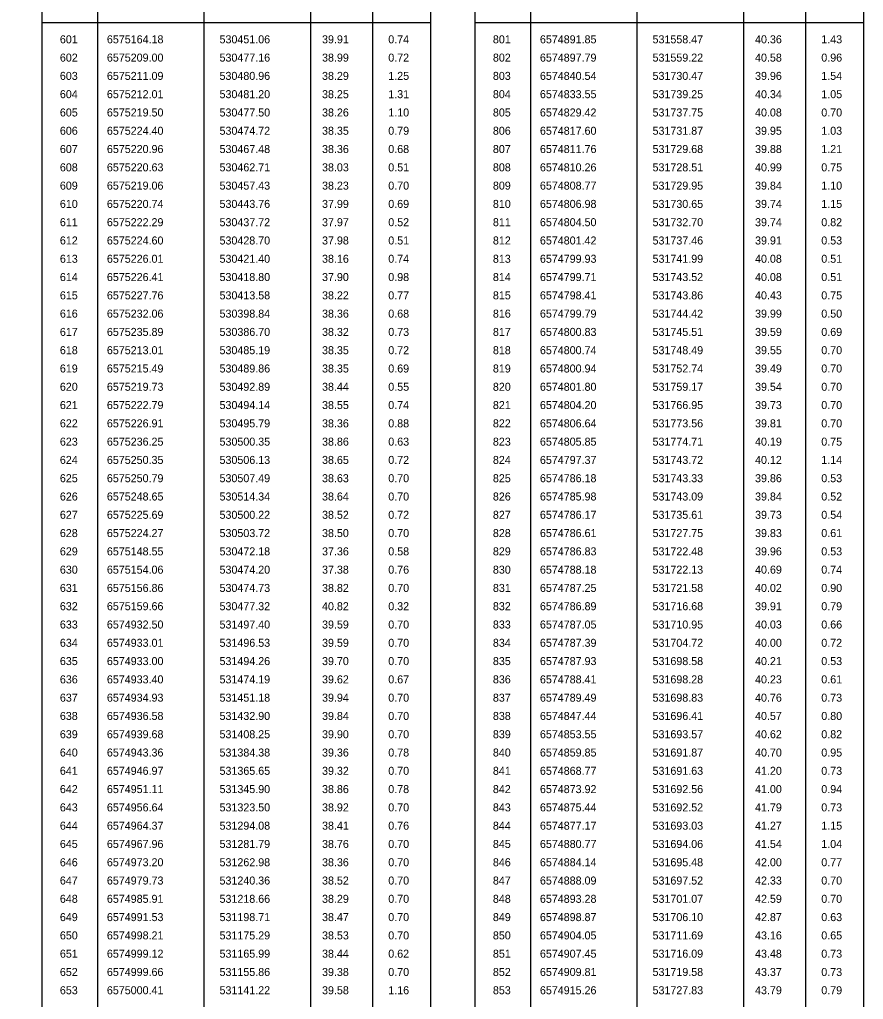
# Model space of a CAD drawing. Extents: x 528816 to 533196, y 6574767 to 6575847.
# Drawn here: x 530548.1 to 530621.9, y 6575587.3 to 6575673 of the extents above; entities that cross this region are included whole.
import ezdxf

# ---------------------------------------------------------------- set-up
doc = ezdxf.new("R2010")
doc.units = 0
doc.layers.add('ABIJOONIS', color=7, linetype='Continuous')
doc.layers.add('TEE', color=7, linetype='Continuous')

msp = doc.modelspace()

# ---------------------------------------------------------------- linework, layer by layer
at = {"layer": 'ABIJOONIS'}
for p, q in [((530550.044, 6575674.457), (530550.044, 6575351.834)), ((530554.904, 6575674.457), (530554.904, 6575351.834)), ((530564.219, 6575674.457), (530564.219, 6575351.834)), ((530573.534, 6575674.457), (530573.534, 6575351.834)), ((530578.956, 6575674.457), (530578.956, 6575351.834)), ((530584.028, 6575674.457), (530584.028, 6575351.834)), ((530587.918, 6575674.457), (530587.918, 6575351.834)), ((530592.778, 6575674.457), (530592.778, 6575351.834)), ((530602.093, 6575674.457), (530602.093, 6575351.834)), ((530611.408, 6575674.457), (530611.408, 6575351.834)), ((530616.83, 6575674.457), (530616.83, 6575351.834)), ((530621.903, 6575674.457), (530621.903, 6575351.834)), ((530550.044, 6575672.754), (530584.028, 6575672.754)), ((530587.918, 6575672.754), (530621.903, 6575672.754))]:
    msp.add_line(p, q, dxfattribs=at)
at = {"layer": 'TEE'}
msp.add_arc((530328.708, 6575554.734), 291.999, 251.18106, 251.18106, dxfattribs=at)

# ---------------------------------------------------------------- texts
at = {"layer": 'ABIJOONIS'}
for s, p in [('601', (530551.622, 6575670.938)), ('6575164.18', (530555.734, 6575670.938)), ('530451.06', (530565.586, 6575670.938)), ('39.91', (530574.552, 6575670.938)), ('0.74', (530580.346, 6575670.938)), ('801', (530589.497, 6575670.938)), ('6574891.85', (530593.609, 6575670.938)), ('531558.47', (530603.46, 6575670.938)), ('40.36', (530612.426, 6575670.938)), ('1.43', (530618.22, 6575670.938)), ('602', (530551.622, 6575669.338)), ('6575209.00', (530555.734, 6575669.338)), ('530477.16', (530565.586, 6575669.338)), ('38.99', (530574.552, 6575669.338)), ('0.72', (530580.346, 6575669.338)), ('802', (530589.497, 6575669.338)), ('6574897.79', (530593.609, 6575669.338)), ('531559.22', (530603.46, 6575669.338)), ('40.58', (530612.426, 6575669.338)), ('0.96', (530618.22, 6575669.338)), ('603', (530551.622, 6575667.738)), ('6575211.09', (530555.734, 6575667.738)), ('530480.96', (530565.586, 6575667.738)), ('38.29', (530574.552, 6575667.738)), ('1.25', (530580.346, 6575667.738)), ('803', (530589.497, 6575667.738)), ('6574840.54', (530593.609, 6575667.738)), ('531730.47', (530603.46, 6575667.738)), ('39.96', (530612.426, 6575667.738)), ('1.54', (530618.22, 6575667.738)), ('604', (530551.622, 6575666.138)), ('6575212.01', (530555.734, 6575666.138)), ('530481.20', (530565.586, 6575666.138)), ('38.25', (530574.552, 6575666.138)), ('1.31', (530580.346, 6575666.138)), ('804', (530589.497, 6575666.138)), ('6574833.55', (530593.609, 6575666.138)), ('531739.25', (530603.46, 6575666.138)), ('40.34', (530612.426, 6575666.138)), ('1.05', (530618.22, 6575666.138)), ('605', (530551.622, 6575664.538)), ('6575219.50', (530555.734, 6575664.538)), ('530477.50', (530565.586, 6575664.538)), ('38.26', (530574.552, 6575664.538)), ('1.10', (530580.346, 6575664.538)), ('805', (530589.497, 6575664.538)), ('6574829.42', (530593.609, 6575664.538)), ('531737.75', (530603.46, 6575664.538)), ('40.08', (530612.426, 6575664.538)), ('0.70', (530618.22, 6575664.538)), ('606', (530551.622, 6575662.938)), ('6575224.40', (530555.734, 6575662.938)), ('530474.72', (530565.586, 6575662.938)), ('38.35', (530574.552, 6575662.938)), ('0.79', (530580.346, 6575662.938)), ('806', (530589.497, 6575662.938)), ('6574817.60', (530593.609, 6575662.938)), ('531731.87', (530603.46, 6575662.938)), ('39.95', (530612.426, 6575662.938)), ('1.03', (530618.22, 6575662.938)), ('607', (530551.622, 6575661.338)), ('6575220.96', (530555.734, 6575661.338)), ('530467.48', (530565.586, 6575661.338)), ('38.36', (530574.552, 6575661.338)), ('0.68', (530580.346, 6575661.338)), ('807', (530589.497, 6575661.338)), ('6574811.76', (530593.609, 6575661.338)), ('531729.68', (530603.46, 6575661.338)), ('39.88', (530612.426, 6575661.338)), ('1.21', (530618.22, 6575661.338)), ('608', (530551.622, 6575659.738)), ('6575220.63', (530555.734, 6575659.738)), ('530462.71', (530565.586, 6575659.738)), ('38.03', (530574.552, 6575659.738)), ('0.51', (530580.346, 6575659.738)), ('808', (530589.497, 6575659.738)), ('6574810.26', (530593.609, 6575659.738)), ('531728.51', (530603.46, 6575659.738)), ('40.99', (530612.426, 6575659.738)), ('0.75', (530618.22, 6575659.738)), ('609', (530551.622, 6575658.138)), ('6575219.06', (530555.734, 6575658.138)), ('530457.43', (530565.586, 6575658.138)), ('38.23', (530574.552, 6575658.138)), ('0.70', (530580.346, 6575658.138)), ('809', (530589.497, 6575658.138)), ('6574808.77', (530593.609, 6575658.138)), ('531729.95', (530603.46, 6575658.138)), ('39.84', (530612.426, 6575658.138)), ('1.10', (530618.22, 6575658.138)), ('610', (530551.622, 6575656.538)), ('6575220.74', (530555.734, 6575656.538)), ('530443.76', (530565.586, 6575656.538)), ('37.99', (530574.552, 6575656.538)), ('0.69', (530580.346, 6575656.538)), ('810', (530589.497, 6575656.538)), ('6574806.98', (530593.609, 6575656.538)), ('531730.65', (530603.46, 6575656.538)), ('39.74', (530612.426, 6575656.538)), ('1.15', (530618.22, 6575656.538)), ('611', (530551.622, 6575654.938)), ('6575222.29', (530555.734, 6575654.938)), ('530437.72', (530565.586, 6575654.938)), ('37.97', (530574.552, 6575654.938)), ('0.52', (530580.346, 6575654.938)), ('811', (530589.497, 6575654.938)), ('6574804.50', (530593.609, 6575654.938)), ('531732.70', (530603.46, 6575654.938)), ('39.74', (530612.426, 6575654.938)), ('0.82', (530618.22, 6575654.938)), ('612', (530551.622, 6575653.338)), ('6575224.60', (530555.734, 6575653.338)), ('530428.70', (530565.586, 6575653.338)), ('37.98', (530574.552, 6575653.338)), ('0.51', (530580.346, 6575653.338)), ('812', (530589.497, 6575653.338)), ('6574801.42', (530593.609, 6575653.338)), ('531737.46', (530603.46, 6575653.338)), ('39.91', (530612.426, 6575653.338)), ('0.53', (530618.22, 6575653.338)), ('613', (530551.622, 6575651.738)), ('6575226.01', (530555.734, 6575651.738)), ('530421.40', (530565.586, 6575651.738)), ('38.16', (530574.552, 6575651.738)), ('0.74', (530580.346, 6575651.738)), ('813', (530589.497, 6575651.738)), ('6574799.93', (530593.609, 6575651.738)), ('531741.99', (530603.46, 6575651.738)), ('40.08', (530612.426, 6575651.738)), ('0.51', (530618.22, 6575651.738)), ('614', (530551.622, 6575650.138)), ('6575226.41', (530555.734, 6575650.138)), ('530418.80', (530565.586, 6575650.138)), ('37.90', (530574.552, 6575650.138)), ('0.98', (530580.346, 6575650.138)), ('814', (530589.497, 6575650.138)), ('6574799.71', (530593.609, 6575650.138)), ('531743.52', (530603.46, 6575650.138)), ('40.08', (530612.426, 6575650.138)), ('0.51', (530618.22, 6575650.138)), ('615', (530551.622, 6575648.538)), ('6575227.76', (530555.734, 6575648.538)), ('530413.58', (530565.586, 6575648.538)), ('38.22', (530574.552, 6575648.538)), ('0.77', (530580.346, 6575648.538)), ('815', (530589.497, 6575648.538)), ('6574798.41', (530593.609, 6575648.538)), ('531743.86', (530603.46, 6575648.538)), ('40.43', (530612.426, 6575648.538)), ('0.75', (530618.22, 6575648.538)), ('616', (530551.622, 6575646.938)), ('6575232.06', (530555.734, 6575646.938)), ('530398.84', (530565.586, 6575646.938)), ('38.36', (530574.552, 6575646.938)), ('0.68', (530580.346, 6575646.938)), ('816', (530589.497, 6575646.938)), ('6574799.79', (530593.609, 6575646.938)), ('531744.42', (530603.46, 6575646.938)), ('39.99', (530612.426, 6575646.938)), ('0.50', (530618.22, 6575646.938)), ('617', (530551.622, 6575645.338)), ('6575235.89', (530555.734, 6575645.338)), ('530386.70', (530565.586, 6575645.338)), ('38.32', (530574.552, 6575645.338)), ('0.73', (530580.346, 6575645.338)), ('817', (530589.497, 6575645.338)), ('6574800.83', (530593.609, 6575645.338)), ('531745.51', (530603.46, 6575645.338)), ('39.59', (530612.426, 6575645.338)), ('0.69', (530618.22, 6575645.338)), ('618', (530551.622, 6575643.738)), ('6575213.01', (530555.734, 6575643.738)), ('530485.19', (530565.586, 6575643.738)), ('38.35', (530574.552, 6575643.738)), ('0.72', (530580.346, 6575643.738)), ('818', (530589.497, 6575643.738)), ('6574800.74', (530593.609, 6575643.738)), ('531748.49', (530603.46, 6575643.738)), ('39.55', (530612.426, 6575643.738)), ('0.70', (530618.22, 6575643.738)), ('619', (530551.622, 6575642.138)), ('6575215.49', (530555.734, 6575642.138)), ('530489.86', (530565.586, 6575642.138)), ('38.35', (530574.552, 6575642.138)), ('0.69', (530580.346, 6575642.138)), ('819', (530589.497, 6575642.138)), ('6574800.94', (530593.609, 6575642.138)), ('531752.74', (530603.46, 6575642.138)), ('39.49', (530612.426, 6575642.138)), ('0.70', (530618.22, 6575642.138)), ('620', (530551.622, 6575640.538)), ('6575219.73', (530555.734, 6575640.538)), ('530492.89', (530565.586, 6575640.538)), ('38.44', (530574.552, 6575640.538)), ('0.55', (530580.346, 6575640.538)), ('820', (530589.497, 6575640.538)), ('6574801.80', (530593.609, 6575640.538)), ('531759.17', (530603.46, 6575640.538)), ('39.54', (530612.426, 6575640.538)), ('0.70', (530618.22, 6575640.538)), ('621', (530551.622, 6575638.938)), ('6575222.79', (530555.734, 6575638.938)), ('530494.14', (530565.586, 6575638.938)), ('38.55', (530574.552, 6575638.938)), ('0.74', (530580.346, 6575638.938)), ('821', (530589.497, 6575638.938)), ('6574804.20', (530593.609, 6575638.938)), ('531766.95', (530603.46, 6575638.938)), ('39.73', (530612.426, 6575638.938)), ('0.70', (530618.22, 6575638.938)), ('622', (530551.622, 6575637.338)), ('6575226.91', (530555.734, 6575637.338)), ('530495.79', (530565.586, 6575637.338)), ('38.36', (530574.552, 6575637.338)), ('0.88', (530580.346, 6575637.338)), ('822', (530589.497, 6575637.338)), ('6574806.64', (530593.609, 6575637.338)), ('531773.56', (530603.46, 6575637.338)), ('39.81', (530612.426, 6575637.338)), ('0.70', (530618.22, 6575637.338)), ('623', (530551.622, 6575635.738)), ('6575236.25', (530555.734, 6575635.738)), ('530500.35', (530565.586, 6575635.738)), ('38.86', (530574.552, 6575635.738)), ('0.63', (530580.346, 6575635.738)), ('823', (530589.497, 6575635.738)), ('6574805.85', (530593.609, 6575635.738)), ('531774.71', (530603.46, 6575635.738)), ('40.19', (530612.426, 6575635.738)), ('0.75', (530618.22, 6575635.738)), ('624', (530551.622, 6575634.138)), ('6575250.35', (530555.734, 6575634.138)), ('530506.13', (530565.586, 6575634.138)), ('38.65', (530574.552, 6575634.138)), ('0.72', (530580.346, 6575634.138)), ('824', (530589.497, 6575634.138)), ('6574797.37', (530593.609, 6575634.138)), ('531743.72', (530603.46, 6575634.138)), ('40.12', (530612.426, 6575634.138)), ('1.14', (530618.22, 6575634.138)), ('625', (530551.622, 6575632.538)), ('6575250.79', (530555.734, 6575632.538)), ('530507.49', (530565.586, 6575632.538)), ('38.63', (530574.552, 6575632.538)), ('0.70', (530580.346, 6575632.538)), ('825', (530589.497, 6575632.538)), ('6574786.18', (530593.609, 6575632.538)), ('531743.33', (530603.46, 6575632.538)), ('39.86', (530612.426, 6575632.538)), ('0.53', (530618.22, 6575632.538)), ('626', (530551.622, 6575630.938)), ('6575248.65', (530555.734, 6575630.938)), ('530514.34', (530565.586, 6575630.938)), ('38.64', (530574.552, 6575630.938)), ('0.70', (530580.346, 6575630.938)), ('826', (530589.497, 6575630.938)), ('6574785.98', (530593.609, 6575630.938)), ('531743.09', (530603.46, 6575630.938)), ('39.84', (530612.426, 6575630.938)), ('0.52', (530618.22, 6575630.938)), ('627', (530551.622, 6575629.338)), ('6575225.69', (530555.734, 6575629.338)), ('530500.22', (530565.586, 6575629.338)), ('38.52', (530574.552, 6575629.338)), ('0.72', (530580.346, 6575629.338)), ('827', (530589.497, 6575629.338)), ('6574786.17', (530593.609, 6575629.338)), ('531735.61', (530603.46, 6575629.338)), ('39.73', (530612.426, 6575629.338)), ('0.54', (530618.22, 6575629.338)), ('628', (530551.622, 6575627.738)), ('6575224.27', (530555.734, 6575627.738)), ('530503.72', (530565.586, 6575627.738)), ('38.50', (530574.552, 6575627.738)), ('0.70', (530580.346, 6575627.738)), ('828', (530589.497, 6575627.738)), ('6574786.61', (530593.609, 6575627.738)), ('531727.75', (530603.46, 6575627.738)), ('39.83', (530612.426, 6575627.738)), ('0.61', (530618.22, 6575627.738)), ('629', (530551.622, 6575626.138)), ('6575148.55', (530555.734, 6575626.138)), ('530472.18', (530565.586, 6575626.138)), ('37.36', (530574.552, 6575626.138)), ('0.58', (530580.346, 6575626.138)), ('829', (530589.497, 6575626.138)), ('6574786.83', (530593.609, 6575626.138)), ('531722.48', (530603.46, 6575626.138)), ('39.96', (530612.426, 6575626.138)), ('0.53', (530618.22, 6575626.138)), ('630', (530551.622, 6575624.538)), ('6575154.06', (530555.734, 6575624.538)), ('530474.20', (530565.586, 6575624.538)), ('37.38', (530574.552, 6575624.538)), ('0.76', (530580.346, 6575624.538)), ('830', (530589.497, 6575624.538)), ('6574788.18', (530593.609, 6575624.538)), ('531722.13', (530603.46, 6575624.538)), ('40.69', (530612.426, 6575624.538)), ('0.74', (530618.22, 6575624.538)), ('631', (530551.622, 6575622.938)), ('6575156.86', (530555.734, 6575622.938)), ('530474.73', (530565.586, 6575622.938)), ('38.82', (530574.552, 6575622.938)), ('0.70', (530580.346, 6575622.938)), ('831', (530589.497, 6575622.938)), ('6574787.25', (530593.609, 6575622.938)), ('531721.58', (530603.46, 6575622.938)), ('40.02', (530612.426, 6575622.938)), ('0.90', (530618.22, 6575622.938)), ('632', (530551.622, 6575621.338)), ('6575159.66', (530555.734, 6575621.338)), ('530477.32', (530565.586, 6575621.338)), ('40.82', (530574.552, 6575621.338)), ('0.32', (530580.346, 6575621.338)), ('832', (530589.497, 6575621.338)), ('6574786.89', (530593.609, 6575621.338)), ('531716.68', (530603.46, 6575621.338)), ('39.91', (530612.426, 6575621.338)), ('0.79', (530618.22, 6575621.338)), ('633', (530551.622, 6575619.738)), ('6574932.50', (530555.734, 6575619.738)), ('531497.40', (530565.586, 6575619.738)), ('39.59', (530574.552, 6575619.738)), ('0.70', (530580.346, 6575619.738)), ('833', (530589.497, 6575619.738)), ('6574787.05', (530593.609, 6575619.738)), ('531710.95', (530603.46, 6575619.738)), ('40.03', (530612.426, 6575619.738)), ('0.66', (530618.22, 6575619.738)), ('634', (530551.622, 6575618.138)), ('6574933.01', (530555.734, 6575618.138)), ('531496.53', (530565.586, 6575618.138)), ('39.59', (530574.552, 6575618.138)), ('0.70', (530580.346, 6575618.138)), ('834', (530589.497, 6575618.138)), ('6574787.39', (530593.609, 6575618.138)), ('531704.72', (530603.46, 6575618.138)), ('40.00', (530612.426, 6575618.138)), ('0.72', (530618.22, 6575618.138)), ('635', (530551.622, 6575616.538)), ('6574933.00', (530555.734, 6575616.538)), ('531494.26', (530565.586, 6575616.538)), ('39.70', (530574.552, 6575616.538)), ('0.70', (530580.346, 6575616.538)), ('835', (530589.497, 6575616.538)), ('6574787.93', (530593.609, 6575616.538)), ('531698.58', (530603.46, 6575616.538)), ('40.21', (530612.426, 6575616.538)), ('0.53', (530618.22, 6575616.538)), ('636', (530551.622, 6575614.938)), ('6574933.40', (530555.734, 6575614.938)), ('531474.19', (530565.586, 6575614.938)), ('39.62', (530574.552, 6575614.938)), ('0.67', (530580.346, 6575614.938)), ('836', (530589.497, 6575614.938)), ('6574788.41', (530593.609, 6575614.938)), ('531698.28', (530603.46, 6575614.938)), ('40.23', (530612.426, 6575614.938)), ('0.61', (530618.22, 6575614.938)), ('637', (530551.622, 6575613.338)), ('6574934.93', (530555.734, 6575613.338)), ('531451.18', (530565.586, 6575613.338)), ('39.94', (530574.552, 6575613.338)), ('0.70', (530580.346, 6575613.338)), ('837', (530589.497, 6575613.338)), ('6574789.49', (530593.609, 6575613.338)), ('531698.83', (530603.46, 6575613.338)), ('40.76', (530612.426, 6575613.338)), ('0.73', (530618.22, 6575613.338)), ('638', (530551.622, 6575611.738)), ('6574936.58', (530555.734, 6575611.738)), ('531432.90', (530565.586, 6575611.738)), ('39.84', (530574.552, 6575611.738)), ('0.70', (530580.346, 6575611.738)), ('838', (530589.497, 6575611.738)), ('6574847.44', (530593.609, 6575611.738)), ('531696.41', (530603.46, 6575611.738)), ('40.57', (530612.426, 6575611.738)), ('0.80', (530618.22, 6575611.738)), ('639', (530551.622, 6575610.138)), ('6574939.68', (530555.734, 6575610.138)), ('531408.25', (530565.586, 6575610.138)), ('39.90', (530574.552, 6575610.138)), ('0.70', (530580.346, 6575610.138)), ('839', (530589.497, 6575610.138)), ('6574853.55', (530593.609, 6575610.138)), ('531693.57', (530603.46, 6575610.138)), ('40.62', (530612.426, 6575610.138)), ('0.82', (530618.22, 6575610.138)), ('640', (530551.622, 6575608.538)), ('6574943.36', (530555.734, 6575608.538)), ('531384.38', (530565.586, 6575608.538)), ('39.36', (530574.552, 6575608.538)), ('0.78', (530580.346, 6575608.538)), ('840', (530589.497, 6575608.538)), ('6574859.85', (530593.609, 6575608.538)), ('531691.87', (530603.46, 6575608.538)), ('40.70', (530612.426, 6575608.538)), ('0.95', (530618.22, 6575608.538)), ('641', (530551.622, 6575606.938)), ('6574946.97', (530555.734, 6575606.938)), ('531365.65', (530565.586, 6575606.938)), ('39.32', (530574.552, 6575606.938)), ('0.70', (530580.346, 6575606.938)), ('841', (530589.497, 6575606.938)), ('6574868.77', (530593.609, 6575606.938)), ('531691.63', (530603.46, 6575606.938)), ('41.20', (530612.426, 6575606.938)), ('0.73', (530618.22, 6575606.938)), ('642', (530551.622, 6575605.338)), ('6574951.11', (530555.734, 6575605.338)), ('531345.90', (530565.586, 6575605.338)), ('38.86', (530574.552, 6575605.338)), ('0.78', (530580.346, 6575605.338)), ('842', (530589.497, 6575605.338)), ('6574873.92', (530593.609, 6575605.338)), ('531692.56', (530603.46, 6575605.338)), ('41.00', (530612.426, 6575605.338)), ('0.94', (530618.22, 6575605.338)), ('643', (530551.622, 6575603.738)), ('6574956.64', (530555.734, 6575603.738)), ('531323.50', (530565.586, 6575603.738)), ('38.92', (530574.552, 6575603.738)), ('0.70', (530580.346, 6575603.738)), ('843', (530589.497, 6575603.738)), ('6574875.44', (530593.609, 6575603.738)), ('531692.52', (530603.46, 6575603.738)), ('41.79', (530612.426, 6575603.738)), ('0.73', (530618.22, 6575603.738)), ('644', (530551.622, 6575602.138)), ('6574964.37', (530555.734, 6575602.138)), ('531294.08', (530565.586, 6575602.138)), ('38.41', (530574.552, 6575602.138)), ('0.76', (530580.346, 6575602.138)), ('844', (530589.497, 6575602.138)), ('6574877.17', (530593.609, 6575602.138)), ('531693.03', (530603.46, 6575602.138)), ('41.27', (530612.426, 6575602.138)), ('1.15', (530618.22, 6575602.138)), ('645', (530551.622, 6575600.538)), ('6574967.96', (530555.734, 6575600.538)), ('531281.79', (530565.586, 6575600.538)), ('38.76', (530574.552, 6575600.538)), ('0.70', (530580.346, 6575600.538)), ('845', (530589.497, 6575600.538)), ('6574880.77', (530593.609, 6575600.538)), ('531694.06', (530603.46, 6575600.538)), ('41.54', (530612.426, 6575600.538)), ('1.04', (530618.22, 6575600.538)), ('646', (530551.622, 6575598.938)), ('6574973.20', (530555.734, 6575598.938)), ('531262.98', (530565.586, 6575598.938)), ('38.36', (530574.552, 6575598.938)), ('0.70', (530580.346, 6575598.938)), ('846', (530589.497, 6575598.938)), ('6574884.14', (530593.609, 6575598.938)), ('531695.48', (530603.46, 6575598.938)), ('42.00', (530612.426, 6575598.938)), ('0.77', (530618.22, 6575598.938)), ('647', (530551.622, 6575597.338)), ('6574979.73', (530555.734, 6575597.338)), ('531240.36', (530565.586, 6575597.338)), ('38.52', (530574.552, 6575597.338)), ('0.70', (530580.346, 6575597.338)), ('847', (530589.497, 6575597.338)), ('6574888.09', (530593.609, 6575597.338)), ('531697.52', (530603.46, 6575597.338)), ('42.33', (530612.426, 6575597.338)), ('0.70', (530618.22, 6575597.338)), ('648', (530551.622, 6575595.738)), ('6574985.91', (530555.734, 6575595.738)), ('531218.66', (530565.586, 6575595.738)), ('38.29', (530574.552, 6575595.738)), ('0.70', (530580.346, 6575595.738)), ('848', (530589.497, 6575595.738)), ('6574893.28', (530593.609, 6575595.738)), ('531701.07', (530603.46, 6575595.738)), ('42.59', (530612.426, 6575595.738)), ('0.70', (530618.22, 6575595.738)), ('649', (530551.622, 6575594.138)), ('6574991.53', (530555.734, 6575594.138)), ('531198.71', (530565.586, 6575594.138)), ('38.47', (530574.552, 6575594.138)), ('0.70', (530580.346, 6575594.138)), ('849', (530589.497, 6575594.138)), ('6574898.87', (530593.609, 6575594.138)), ('531706.10', (530603.46, 6575594.138)), ('42.87', (530612.426, 6575594.138)), ('0.63', (530618.22, 6575594.138)), ('650', (530551.622, 6575592.538)), ('6574998.21', (530555.734, 6575592.538)), ('531175.29', (530565.586, 6575592.538)), ('38.53', (530574.552, 6575592.538)), ('0.70', (530580.346, 6575592.538)), ('850', (530589.497, 6575592.538)), ('6574904.05', (530593.609, 6575592.538)), ('531711.69', (530603.46, 6575592.538)), ('43.16', (530612.426, 6575592.538)), ('0.65', (530618.22, 6575592.538)), ('651', (530551.622, 6575590.938)), ('6574999.12', (530555.734, 6575590.938)), ('531165.99', (530565.586, 6575590.938)), ('38.44', (530574.552, 6575590.938)), ('0.62', (530580.346, 6575590.938)), ('851', (530589.497, 6575590.938)), ('6574907.45', (530593.609, 6575590.938)), ('531716.09', (530603.46, 6575590.938)), ('43.48', (530612.426, 6575590.938)), ('0.73', (530618.22, 6575590.938)), ('652', (530551.622, 6575589.338)), ('6574999.66', (530555.734, 6575589.338)), ('531155.86', (530565.586, 6575589.338)), ('39.38', (530574.552, 6575589.338)), ('0.70', (530580.346, 6575589.338)), ('852', (530589.497, 6575589.338)), ('6574909.81', (530593.609, 6575589.338)), ('531719.58', (530603.46, 6575589.338)), ('43.37', (530612.426, 6575589.338)), ('0.73', (530618.22, 6575589.338)), ('653', (530551.622, 6575587.738)), ('6575000.41', (530555.734, 6575587.738)), ('531141.22', (530565.586, 6575587.738)), ('39.58', (530574.552, 6575587.738)), ('1.16', (530580.346, 6575587.738)), ('853', (530589.497, 6575587.738)), ('6574915.26', (530593.609, 6575587.738)), ('531727.83', (530603.46, 6575587.738)), ('43.79', (530612.426, 6575587.738)), ('0.79', (530618.22, 6575587.738))]:
    msp.add_text(s, height=0.7, dxfattribs=at).set_placement(p)

doc.saveas('drawing.dxf')
